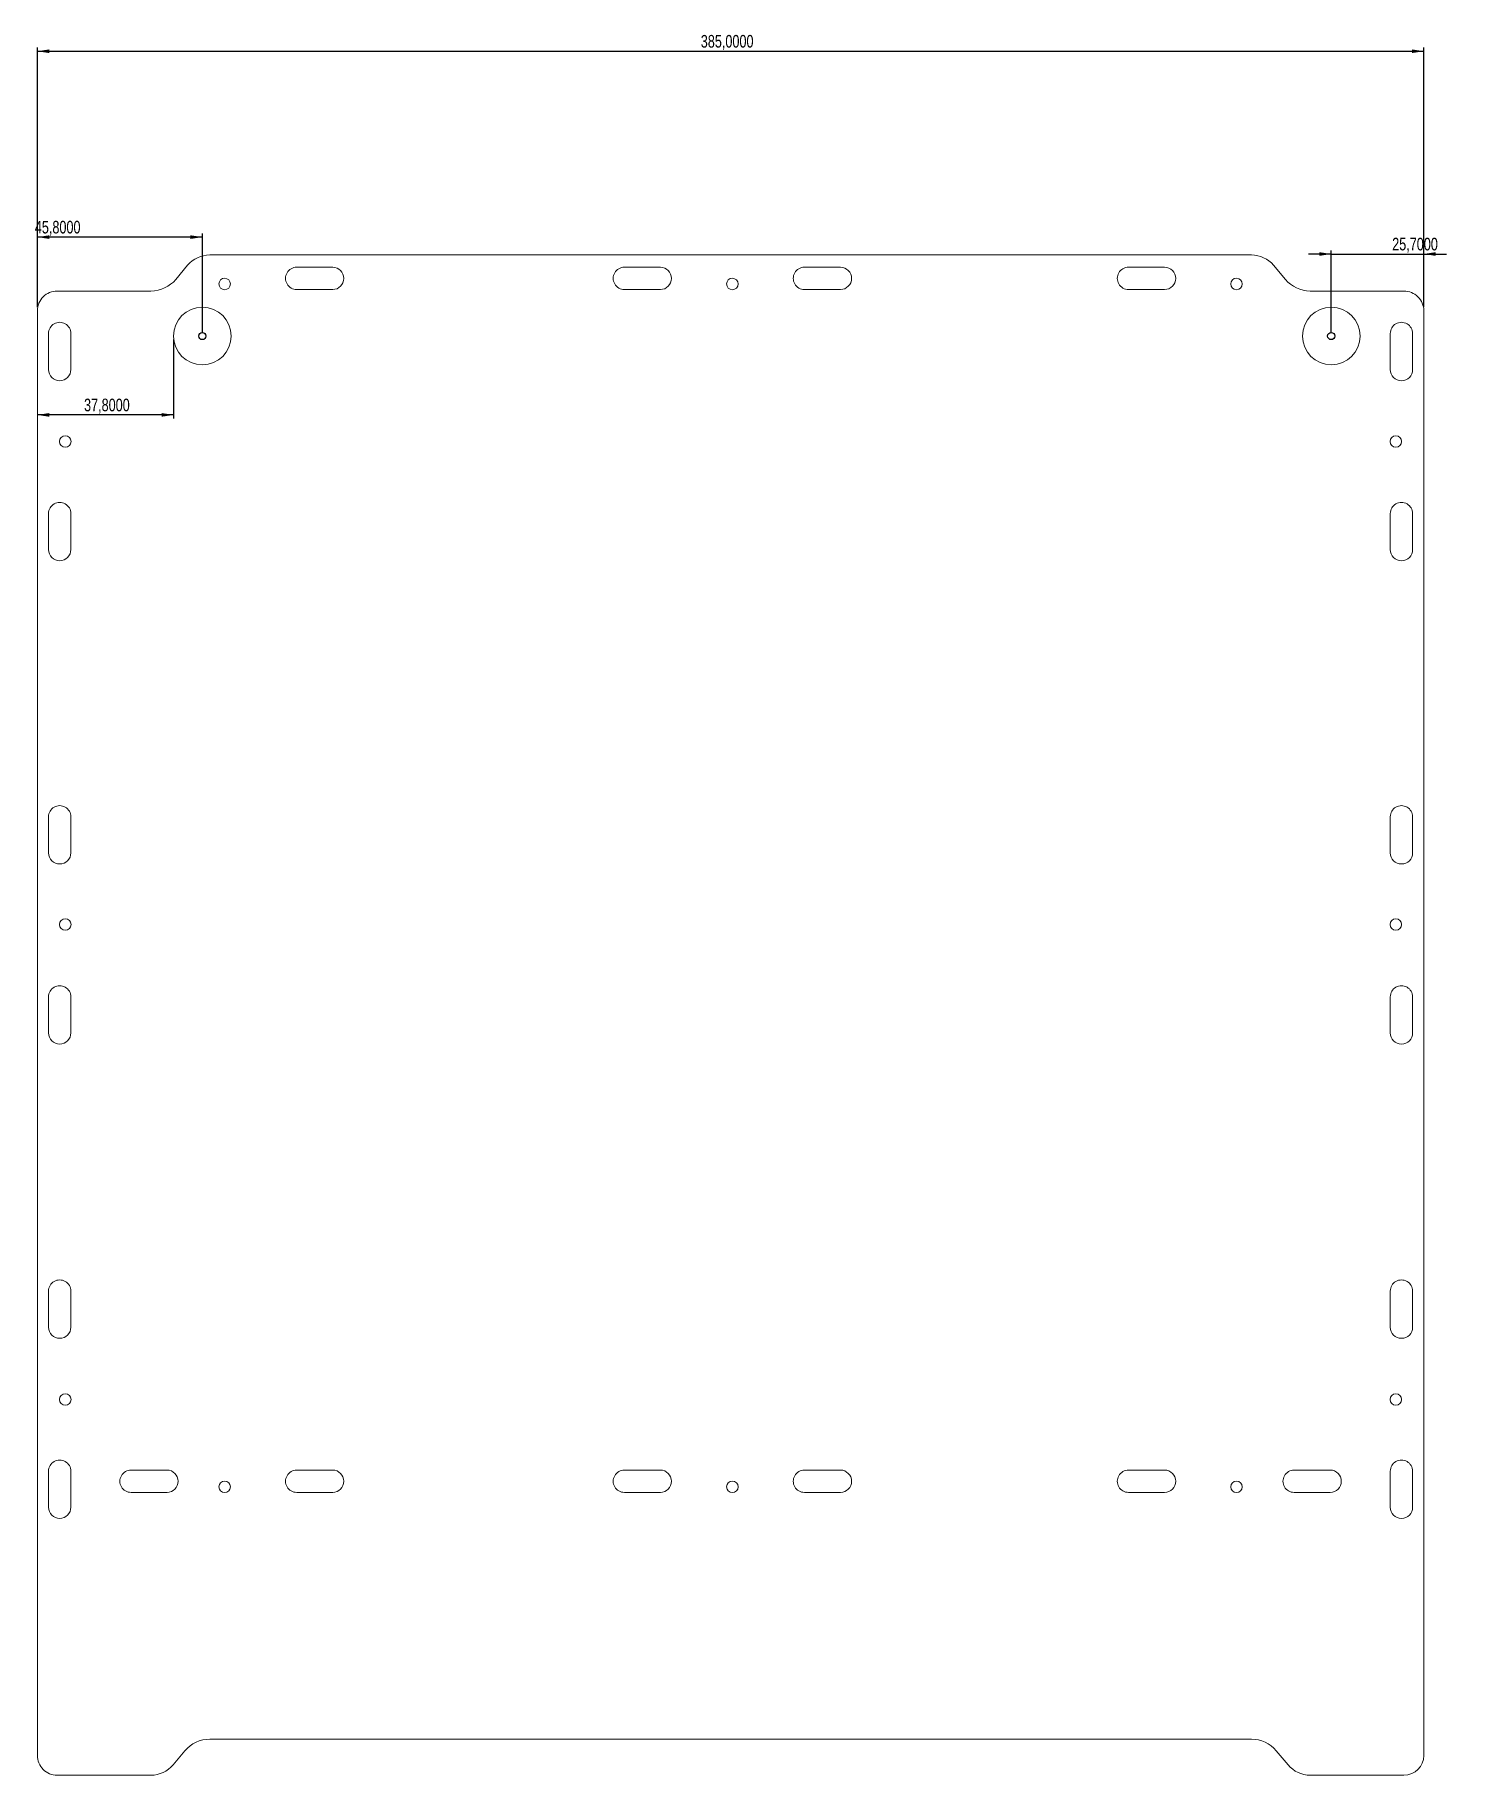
# Model space of a CAD drawing. Header units: millimetres. Extents: x -191 to 203, y -239 to 244.
import ezdxf

# ---------------------------------------------------------------- set-up
doc = ezdxf.new("R2010")
doc.units = ezdxf.units.MM
doc.layers.add('CAPA_1', color=179, linetype='Continuous')
doc.styles.add('SLDTEXTSTYLE0', font='TXT', dxfattribs={"width": 0.75})
doc.dimstyles.new('SLDDIMSTYLE0', dxfattribs={"dimtxt": 3.5, "dimasz": 3.302, "dimexe": 0, "dimexo": 0.0625, "dimgap": 0.875, "dimtad": 1, "dimdec": 4, "dimrnd": 1e-09, "dimzin": 12, "dimdsep": 46, "dimtxsty": 'SLDTEXTSTYLE0', "dimsah": 1, "dimcen": 0.09, "dimadec": 0, "dimazin": 3, "dimtfac": 1, "dimtdec": 4, "dimtofl": 0, "dimtmove": 0, "dimatfit": 3, "dimfxl": 0, "dimfrac": 2, "dimtolj": 1, "dimtzin": 12, "dimarcsym": 0})
doc.dimstyles.new('SLDDIMSTYLE1', dxfattribs={"dimtxt": 3.5, "dimasz": 3.302, "dimexe": 0, "dimexo": 0.0625, "dimgap": 0.875, "dimtad": 1, "dimdec": 4, "dimrnd": 1e-09, "dimzin": 12, "dimdsep": 46, "dimtxsty": 'SLDTEXTSTYLE0', "dimsah": 1, "dimcen": 0.09, "dimadec": 0, "dimazin": 3, "dimtfac": 1, "dimtdec": 4, "dimtmove": 0, "dimatfit": 0, "dimfxl": 0, "dimfrac": 2, "dimtolj": 1, "dimtzin": 12, "dimarcsym": 0})

# ---------------------------------------------------------------- blocks, each defined once
blk = doc.blocks.new('_D')
at = {"layer": 'CAPA_1'}
for p, q in [((-190.65, 168.16), (-190.65, 240.23)), ((-190.65, 239.23), (194.35, 239.23)), ((194.35, 168.16), (194.35, 240.23))]:
    blk.add_line(p, q, dxfattribs=at)
for points in [[(-190.65, 239.23), (-187.35, 238.73), (-187.35, 239.74)], [(194.35, 239.23), (191.04, 239.74), (191.04, 238.73)]]:
    blk.add_solid(points, dxfattribs=at)
at = {"layer": 'CAPA_1', "insert": (-6.43, 243.75), "char_height": 3.5, "attachment_point": 1, "style": 'SLDTEXTSTYLE0'}
blk.add_mtext('385,0000', dxfattribs=at)
blk = doc.blocks.new('_D_1')
at = {"layer": 'CAPA_1'}
for p, q in [((168.65, 161.16), (168.65, 183.93)), ((194.35, 168.16), (194.35, 183.93)), ((168.65, 182.93), (162.3, 182.93)), ((168.65, 182.93), (194.35, 182.93)), ((194.35, 182.93), (200.7, 182.93))]:
    blk.add_line(p, q, dxfattribs=at)
for points in [[(168.65, 182.93), (165.34, 183.44), (165.34, 182.42)], [(194.35, 182.93), (197.65, 182.42), (197.65, 183.44)]]:
    blk.add_solid(points, dxfattribs=at)
at = {"layer": 'CAPA_1', "insert": (185.57, 187.44), "char_height": 3.5, "attachment_point": 1, "style": 'SLDTEXTSTYLE0'}
blk.add_mtext('25,7000', dxfattribs=at)
blk = doc.blocks.new('_D_2')
at = {"layer": 'CAPA_1'}
for p, q in [((-190.65, 168.16), (-190.65, 188.63)), ((-144.85, 161.16), (-144.85, 188.63)), ((-144.85, 187.63), (-190.65, 187.63))]:
    blk.add_line(p, q, dxfattribs=at)
for points in [[(-190.65, 187.63), (-187.35, 187.12), (-187.35, 188.13)], [(-144.85, 187.63), (-148.16, 188.13), (-148.16, 187.12)]]:
    blk.add_solid(points, dxfattribs=at)
at = {"layer": 'CAPA_1', "insert": (-191.37, 192.14), "char_height": 3.5, "attachment_point": 1, "style": 'SLDTEXTSTYLE0'}
blk.add_mtext('45,8000', dxfattribs=at)
blk = doc.blocks.new('_D_3')
at = {"layer": 'CAPA_1'}
for p, q in [((-152.85, 159.16), (-152.85, 137.26)), ((-152.85, 138.26), (-190.65, 138.26))]:
    blk.add_line(p, q, dxfattribs=at)
for points in [[(-190.65, 138.26), (-187.35, 137.75), (-187.35, 138.77)], [(-152.85, 138.26), (-156.16, 138.77), (-156.16, 137.75)]]:
    blk.add_solid(points, dxfattribs=at)
at = {"layer": 'CAPA_1', "insert": (-177.7, 142.77), "char_height": 3.5, "attachment_point": 1, "style": 'SLDTEXTSTYLE0'}
blk.add_mtext('37,8000', dxfattribs=at)

msp = doc.modelspace()

# ---------------------------------------------------------------- linework, layer by layer
at = {"layer": 'CAPA_1', "lineweight": 15}
for p, q in [((-152.2233, 175.8768), (-148.9274, 179.8047)), ((-108.6542, 179.2624), (-118.6542, 179.2624)), ((-17.6539, 179.2624), (-27.6539, 179.2624)), ((32.346, 179.2624), (22.346, 179.2624)), ((122.3456, 179.2624), (112.3456, 179.2624)), ((152.6191, 179.8047), (155.915, 175.8768)), ((-185.154, 172.6619), (-159.1177, 172.6619)), ((-118.6542, 173.0624), (-108.6542, 173.0624)), ((112.3456, 173.0624), (122.3456, 173.0624)), ((162.8094, 172.6619), (188.8458, 172.6619)), ((-190.6542, -233.9512), (-190.6542, 167.1619)), ((194.3458, 167.1619), (194.3458, -233.9513)), ((-187.5542, 160.8624), (-187.5542, 150.8624)), ((191.2456, 150.8624), (191.2456, 160.8624)), ((-187.5542, 110.8624), (-187.5542, 100.8624)), ((-181.3542, 100.8624), (-181.3542, 110.8624)), ((185.0456, 110.8624), (185.0456, 100.8624)), ((191.2456, 100.8624), (191.2456, 110.8624)), ((-187.5542, 26.6624), (-187.5542, 16.6624)), ((-181.3542, 16.6624), (-181.3542, 26.6624)), ((185.0456, 26.6624), (185.0456, 16.6624)), ((191.2456, 16.6624), (191.2456, 26.6624)), ((-187.5542, -23.3375), (-187.5542, -33.3375)), ((-181.3542, -33.3375), (-181.3542, -23.3375)), ((185.0456, -23.3375), (185.0456, -33.3375)), ((191.2456, -33.3375), (191.2456, -23.3375)), ((-187.5542, -105.0375), (-187.5542, -115.0375)), ((-181.3542, -115.0375), (-181.3542, -105.0375)), ((185.0456, -105.0375), (185.0456, -115.0375)), ((191.2456, -115.0375), (191.2456, -105.0375)), ((-187.5542, -155.0375), (-187.5542, -165.0375)), ((-154.6542, -154.7375), (-164.6542, -154.7375)), ((-108.6542, -154.7375), (-118.6542, -154.7375)), ((-17.6539, -154.7375), (-27.6539, -154.7375)), ((32.346, -154.7375), (22.346, -154.7375)), ((122.3456, -154.7375), (112.3456, -154.7375)), ((168.3456, -154.7375), (158.3456, -154.7375)), ((191.2456, -165.0375), (191.2456, -155.0375)), ((-164.6542, -160.9375), (-154.6542, -160.9375)), ((-118.6542, -160.9375), (-108.6542, -160.9375)), ((112.3456, -160.9375), (122.3456, -160.9375)), ((158.3456, -160.9375), (168.3456, -160.9375)), ((-149.6937, -232.6657), (-152.9895, -236.5936)), ((156.6808, -236.5936), (153.385, -232.6657)), ((-159.1179, -239.4512), (-185.1542, -239.4512)), ((188.8456, -239.4512), (162.8092, -239.4512))]:
    msp.add_line(p, q, dxfattribs=at)
at = {"layer": 'CAPA_1', "color": 250, "lineweight": 15}
for p, q in [((-142.7991, 182.6624), (146.4908, 182.6624)), ((-27.6539, 173.0624), (-17.6539, 173.0624)), ((22.346, 173.0624), (32.346, 173.0624)), ((-181.3543, 150.8623), (-181.3542, 160.8624)), ((185.0456, 160.8624), (185.0456, 150.8624)), ((-181.3543, -165.0376), (-181.3542, -155.0375)), ((185.0456, -165.0375), (185.0456, -155.0375)), ((-27.6539, -160.9375), (-17.6539, -160.9375)), ((22.346, -160.9375), (32.346, -160.9375)), ((-142.7993, -229.4508), (146.4906, -229.4508))]:
    msp.add_line(p, q, dxfattribs=at)
at = {"layer": 'CAPA_1'}
for centre in [(-144.8542, 160.1623), (168.6458, 160.1623)]:
    msp.add_circle(centre, 1, dxfattribs=at)
at = {"layer": 'CAPA_1', "lineweight": 15}
for points in [[(-142.7991, 182.6624), (-145.1638, 182.6624), (-147.4074, 181.6161), (-148.9274, 179.8047)], [(152.6191, 179.8047), (151.0991, 181.6161), (148.8555, 182.6624), (146.4908, 182.6624)], [(-159.1177, 172.6619), (-156.4573, 172.6619), (-153.9333, 173.8389), (-152.2233, 175.8768)], [(155.915, 175.8768), (157.625, 173.8389), (160.149, 172.6619), (162.8094, 172.6619)], [(-142.7993, -229.4508), (-145.4596, -229.4508), (-147.9837, -230.6278), (-149.6937, -232.6657)], [(153.385, -232.6657), (151.675, -230.6278), (149.1509, -229.4508), (146.4906, -229.4508)], [(-159.1179, -239.4512), (-156.7531, -239.4512), (-154.5095, -238.405), (-152.9895, -236.5936)], [(156.6808, -236.5936), (158.2008, -238.405), (160.4444, -239.4512), (162.8092, -239.4512)], [(188.8456, -239.4512), (191.8831, -239.4512), (194.3455, -236.9888), (194.3455, -233.9513)]]:
    msp.add_open_spline(points, degree=3, dxfattribs=at)
at = {"layer": 'CAPA_1', "color": 179, "lineweight": 15}
for points in [[(-118.6542, 179.2624), (-119.7618, 179.2624), (-120.7852, 178.6715), (-121.3389, 177.7124)], [(-105.5542, 176.1623), (-105.5542, 177.8744), (-106.9422, 179.2623), (-108.6542, 179.2623)], [(-27.6539, 179.2624), (-28.7615, 179.2624), (-29.7849, 178.6715), (-30.3386, 177.7124)], [(-14.5539, 176.1623), (-14.5539, 177.8744), (-15.9419, 179.2623), (-17.6539, 179.2623)], [(22.346, 179.2624), (21.2384, 179.2624), (20.215, 178.6715), (19.6613, 177.7124)], [(35.446, 176.1623), (35.446, 177.8744), (34.058, 179.2623), (32.346, 179.2623)], [(112.3456, 179.2624), (111.238, 179.2624), (110.2146, 178.6715), (109.6609, 177.7124)], [(125.4456, 176.1623), (125.4456, 177.8744), (124.0576, 179.2623), (122.3456, 179.2623)], [(-140.2542, 174.6124), (-140.2543, 173.7287), (-139.5379, 173.0124), (-138.6543, 173.0124)], [(-138.6542, 176.2124), (-139.5379, 176.2124), (-140.2542, 175.496), (-140.2542, 174.6124)], [(-138.6543, 173.0124), (-137.7706, 173.0123), (-137.0543, 173.7287), (-137.0543, 174.6123)], [(-137.0542, 174.6124), (-137.0542, 175.496), (-137.7706, 176.2123), (-138.6542, 176.2124)], [(-121.3389, 177.7124), (-121.8927, 176.7532), (-121.8927, 175.5715), (-121.3389, 174.6124)], [(-121.3389, 174.6124), (-120.7852, 173.6532), (-119.7618, 173.0624), (-118.6542, 173.0624)], [(-108.6542, 173.0624), (-106.9422, 173.0624), (-105.5543, 174.4503), (-105.5542, 176.1623)], [(-30.3386, 177.7124), (-30.8924, 176.7532), (-30.8924, 175.5715), (-30.3386, 174.6124)], [(-30.3386, 174.6124), (-29.7849, 173.6532), (-28.7615, 173.0624), (-27.6539, 173.0624)], [(-17.6539, 173.0624), (-15.9419, 173.0624), (-14.554, 174.4503), (-14.5539, 176.1623)], [(0.7461, 174.6124), (0.746, 173.7287), (1.4624, 173.0124), (2.346, 173.0124)], [(2.346, 176.2124), (1.4624, 176.2124), (0.7461, 175.496), (0.7461, 174.6124)], [(3.946, 174.6124), (3.946, 175.496), (3.2296, 176.2123), (2.346, 176.2124)], [(2.346, 173.0124), (3.2296, 173.0123), (3.9459, 173.7287), (3.9459, 174.6123)], [(19.6613, 177.7124), (19.1075, 176.7532), (19.1075, 175.5715), (19.6613, 174.6124)], [(19.6613, 174.6124), (20.215, 173.6532), (21.2384, 173.0624), (22.346, 173.0624)], [(32.346, 173.0624), (34.058, 173.0624), (35.4459, 174.4503), (35.446, 176.1623)], [(109.6609, 177.7124), (109.1071, 176.7532), (109.1071, 175.5715), (109.6609, 174.6124)], [(109.6609, 174.6124), (110.2146, 173.6532), (111.238, 173.0624), (112.3456, 173.0624)], [(122.3456, 173.0624), (124.0576, 173.0624), (125.4455, 174.4503), (125.4456, 176.1623)], [(140.7456, 174.6124), (140.7455, 173.7287), (141.4619, 173.0124), (142.3455, 173.0124)], [(142.3456, 176.2124), (141.4619, 176.2124), (140.7456, 175.496), (140.7456, 174.6124)], [(142.3455, 173.0124), (143.2292, 173.0123), (143.9455, 173.7287), (143.9455, 174.6123)], [(143.9456, 174.6124), (143.9456, 175.496), (143.2292, 176.2123), (142.3456, 176.2124)], [(-189.0431, 171.051), (-190.0746, 170.0196), (-190.6541, 168.6206), (-190.6541, 167.1619)], [(-185.154, 172.6619), (-186.6127, 172.6619), (-188.0117, 172.0825), (-189.0431, 171.051)], [(192.7348, 171.051), (191.7034, 172.0825), (190.3044, 172.6619), (188.8458, 172.6619)], [(194.3458, 167.1619), (194.3458, 168.6206), (193.7663, 170.0196), (192.7348, 171.051)], [(-144.8542, 168.1624), (-149.2725, 168.1624), (-152.8542, 164.5806), (-152.8542, 160.1624)], [(-136.8542, 160.1624), (-136.8542, 164.5806), (-140.436, 168.1623), (-144.8542, 168.1624)], [(168.6456, 168.1624), (164.2273, 168.1624), (160.6456, 164.5806), (160.6456, 160.1624)], [(176.6456, 160.1624), (176.6456, 164.5806), (173.0638, 168.1623), (168.6456, 168.1624)], [(-186.0042, 163.547), (-186.9634, 162.9933), (-187.5542, 161.9699), (-187.5542, 160.8624)], [(-182.9042, 163.547), (-183.8634, 164.1008), (-185.0451, 164.1008), (-186.0042, 163.547)], [(-181.3542, 160.8624), (-181.3542, 161.9699), (-181.9451, 162.9933), (-182.9042, 163.547)], [(-152.8542, 160.1624), (-152.8543, 155.7441), (-149.2726, 152.1624), (-144.8543, 152.1624)], [(-144.8543, 152.1624), (-140.436, 152.1623), (-136.8543, 155.744), (-136.8543, 160.1623)], [(160.6456, 160.1624), (160.6455, 155.7441), (164.2272, 152.1624), (168.6455, 152.1624)], [(168.6455, 152.1624), (173.0638, 152.1623), (176.6455, 155.744), (176.6455, 160.1623)], [(186.5956, 163.547), (185.6364, 162.9933), (185.0456, 161.9699), (185.0456, 160.8624)], [(189.6956, 163.547), (188.7364, 164.1008), (187.5547, 164.1008), (186.5956, 163.547)], [(191.2456, 160.8624), (191.2456, 161.9699), (190.6547, 162.9933), (189.6956, 163.547)], [(-187.5542, 150.8624), (-187.5542, 149.1503), (-186.1663, 147.7624), (-184.4543, 147.7624)], [(-184.4543, 147.7624), (-182.7422, 147.7623), (-181.3543, 149.1503), (-181.3543, 150.8623)], [(185.0456, 150.8624), (185.0456, 149.1503), (186.4335, 147.7624), (188.1455, 147.7624)], [(188.1455, 147.7624), (189.8576, 147.7623), (191.2455, 149.1503), (191.2455, 150.8623)], [(-184.5042, 130.8624), (-184.5043, 129.9787), (-183.7879, 129.2624), (-182.9043, 129.2624)], [(-182.9042, 132.4624), (-183.7879, 132.4624), (-184.5042, 131.746), (-184.5042, 130.8624)], [(-182.9043, 129.2624), (-182.0206, 129.2623), (-181.3043, 129.9787), (-181.3043, 130.8623)], [(-181.3042, 130.8624), (-181.3042, 131.746), (-182.0206, 132.4623), (-182.9042, 132.4624)], [(184.9956, 130.8624), (184.9955, 129.9787), (185.7119, 129.2624), (186.5955, 129.2624)], [(186.5956, 132.4624), (185.7119, 132.4624), (184.9956, 131.746), (184.9956, 130.8624)], [(186.5955, 129.2624), (187.4792, 129.2623), (188.1955, 129.9787), (188.1955, 130.8623)], [(188.1956, 130.8624), (188.1956, 131.746), (187.4792, 132.4623), (186.5956, 132.4624)], [(-186.0042, 113.547), (-186.9634, 112.9933), (-187.5542, 111.9699), (-187.5542, 110.8624)], [(-182.9042, 113.547), (-183.8634, 114.1008), (-185.0451, 114.1008), (-186.0042, 113.547)], [(-181.3542, 110.8624), (-181.3542, 111.9699), (-181.9451, 112.9933), (-182.9042, 113.547)], [(186.5956, 113.547), (185.6364, 112.9933), (185.0456, 111.9699), (185.0456, 110.8624)], [(189.6956, 113.547), (188.7364, 114.1008), (187.5547, 114.1008), (186.5956, 113.547)], [(191.2456, 110.8624), (191.2456, 111.9699), (190.6547, 112.9933), (189.6956, 113.547)], [(-187.5542, 100.8624), (-187.5542, 99.1503), (-186.1663, 97.7624), (-184.4543, 97.7624)], [(-184.4543, 97.7624), (-182.7422, 97.7623), (-181.3543, 99.1503), (-181.3543, 100.8623)], [(185.0456, 100.8624), (185.0456, 99.1503), (186.4335, 97.7624), (188.1455, 97.7624)], [(188.1455, 97.7624), (189.8576, 97.7623), (191.2455, 99.1503), (191.2455, 100.8623)], [(-186.0042, 29.347), (-186.9634, 28.7933), (-187.5542, 27.7699), (-187.5542, 26.6624)], [(-182.9042, 29.347), (-183.8634, 29.9008), (-185.0451, 29.9008), (-186.0042, 29.347)], [(-181.3542, 26.6624), (-181.3542, 27.7699), (-181.9451, 28.7933), (-182.9042, 29.347)], [(186.5956, 29.347), (185.6364, 28.7933), (185.0456, 27.7699), (185.0456, 26.6624)], [(189.6956, 29.347), (188.7364, 29.9008), (187.5547, 29.9008), (186.5956, 29.347)], [(191.2456, 26.6624), (191.2456, 27.7699), (190.6547, 28.7933), (189.6956, 29.347)], [(-187.5542, 16.6624), (-187.5542, 14.9503), (-186.1663, 13.5624), (-184.4543, 13.5624)], [(-184.4543, 13.5624), (-182.7422, 13.5623), (-181.3543, 14.9503), (-181.3543, 16.6623)], [(185.0456, 16.6624), (185.0456, 14.9503), (186.4335, 13.5624), (188.1455, 13.5624)], [(188.1455, 13.5624), (189.8576, 13.5623), (191.2455, 14.9503), (191.2455, 16.6623)], [(-184.5042, -3.2376), (-184.5043, -4.1213), (-183.7879, -4.8376), (-182.9043, -4.8376)], [(-182.9042, -1.6376), (-183.7879, -1.6376), (-184.5042, -2.354), (-184.5042, -3.2376)], [(-182.9043, -4.8376), (-182.0206, -4.8377), (-181.3043, -4.1213), (-181.3043, -3.2377)], [(-181.3042, -3.2376), (-181.3042, -2.354), (-182.0206, -1.6377), (-182.9042, -1.6376)], [(184.9956, -3.2376), (184.9955, -4.1213), (185.7119, -4.8376), (186.5955, -4.8376)], [(186.5956, -1.6376), (185.7119, -1.6376), (184.9956, -2.354), (184.9956, -3.2376)], [(186.5955, -4.8376), (187.4792, -4.8377), (188.1955, -4.1213), (188.1955, -3.2377)], [(188.1956, -3.2376), (188.1956, -2.354), (187.4792, -1.6377), (186.5956, -1.6376)], [(-186.0042, -20.6529), (-186.9634, -21.2066), (-187.5542, -22.23), (-187.5542, -23.3375)], [(-182.9042, -20.6529), (-183.8634, -20.0991), (-185.0451, -20.0991), (-186.0042, -20.6529)], [(-181.3542, -23.3375), (-181.3542, -22.23), (-181.9451, -21.2066), (-182.9042, -20.6529)], [(186.5956, -20.6529), (185.6364, -21.2066), (185.0456, -22.23), (185.0456, -23.3375)], [(189.6956, -20.6529), (188.7364, -20.0991), (187.5547, -20.0991), (186.5956, -20.6529)], [(191.2456, -23.3375), (191.2456, -22.23), (190.6547, -21.2066), (189.6956, -20.6529)], [(-187.5542, -33.3375), (-187.5542, -35.0496), (-186.1663, -36.4375), (-184.4543, -36.4375)], [(-184.4543, -36.4375), (-182.7422, -36.4376), (-181.3543, -35.0496), (-181.3543, -33.3376)], [(185.0456, -33.3375), (185.0456, -35.0496), (186.4335, -36.4375), (188.1455, -36.4375)], [(188.1455, -36.4375), (189.8576, -36.4376), (191.2455, -35.0496), (191.2455, -33.3376)], [(-186.0042, -102.3529), (-186.9634, -102.9066), (-187.5542, -103.93), (-187.5542, -105.0375)], [(-182.9042, -102.3529), (-183.8634, -101.7991), (-185.0451, -101.7991), (-186.0042, -102.3529)], [(-181.3542, -105.0375), (-181.3542, -103.93), (-181.9451, -102.9066), (-182.9042, -102.3529)], [(186.5956, -102.3529), (185.6364, -102.9066), (185.0456, -103.93), (185.0456, -105.0375)], [(189.6956, -102.3529), (188.7364, -101.7991), (187.5547, -101.7991), (186.5956, -102.3529)], [(191.2456, -105.0375), (191.2456, -103.93), (190.6547, -102.9066), (189.6956, -102.3529)], [(-187.5542, -115.0375), (-187.5542, -116.7496), (-186.1663, -118.1375), (-184.4543, -118.1375)], [(-184.4543, -118.1375), (-182.7422, -118.1376), (-181.3543, -116.7496), (-181.3543, -115.0376)], [(185.0456, -115.0375), (185.0456, -116.7496), (186.4335, -118.1375), (188.1455, -118.1375)], [(188.1455, -118.1375), (189.8576, -118.1376), (191.2455, -116.7496), (191.2455, -115.0376)], [(-184.5042, -135.1375), (-184.5043, -136.0212), (-183.7879, -136.7375), (-182.9043, -136.7375)], [(-182.9042, -133.5375), (-183.7879, -133.5375), (-184.5042, -134.2539), (-184.5042, -135.1375)], [(-182.9043, -136.7375), (-182.0206, -136.7376), (-181.3043, -136.0212), (-181.3043, -135.1376)], [(-181.3042, -135.1375), (-181.3042, -134.2539), (-182.0206, -133.5376), (-182.9042, -133.5375)], [(184.9956, -135.1375), (184.9955, -136.0212), (185.7119, -136.7375), (186.5955, -136.7375)], [(186.5956, -133.5375), (185.7119, -133.5375), (184.9956, -134.2539), (184.9956, -135.1375)], [(186.5955, -136.7375), (187.4792, -136.7376), (188.1955, -136.0212), (188.1955, -135.1376)], [(188.1956, -135.1375), (188.1956, -134.2539), (187.4792, -133.5376), (186.5956, -133.5375)], [(-186.0042, -152.3529), (-186.9634, -152.9066), (-187.5542, -153.93), (-187.5542, -155.0375)], [(-182.9042, -152.3529), (-183.8634, -151.7991), (-185.0451, -151.7991), (-186.0042, -152.3529)], [(-181.3542, -155.0375), (-181.3542, -153.93), (-181.9451, -152.9066), (-182.9042, -152.3529)], [(186.5956, -152.3529), (185.6364, -152.9066), (185.0456, -153.93), (185.0456, -155.0375)], [(189.6956, -152.3529), (188.7364, -151.7991), (187.5547, -151.7991), (186.5956, -152.3529)], [(191.2456, -155.0375), (191.2456, -153.93), (190.6547, -152.9066), (189.6956, -152.3529)], [(-167.3389, -156.2875), (-167.8927, -157.2467), (-167.8927, -158.4284), (-167.3389, -159.3875)], [(-164.6542, -154.7375), (-165.7618, -154.7375), (-166.7852, -155.3284), (-167.3389, -156.2875)], [(-167.3389, -159.3875), (-166.7852, -160.3467), (-165.7618, -160.9375), (-164.6542, -160.9375)], [(-151.5542, -157.8376), (-151.5542, -156.1255), (-152.9422, -154.7376), (-154.6542, -154.7376)], [(-154.6542, -160.9375), (-152.9422, -160.9375), (-151.5543, -159.5496), (-151.5542, -157.8376)], [(-140.2542, -159.3875), (-140.2543, -160.2712), (-139.5379, -160.9875), (-138.6543, -160.9875)], [(-138.6542, -157.7875), (-139.5379, -157.7875), (-140.2542, -158.5039), (-140.2542, -159.3875)], [(-138.6543, -160.9875), (-137.7706, -160.9876), (-137.0543, -160.2712), (-137.0543, -159.3876)], [(-137.0542, -159.3875), (-137.0542, -158.5039), (-137.7706, -157.7876), (-138.6542, -157.7875)], [(-121.3389, -156.2875), (-121.8927, -157.2467), (-121.8927, -158.4284), (-121.3389, -159.3875)], [(-118.6542, -154.7375), (-119.7618, -154.7375), (-120.7852, -155.3284), (-121.3389, -156.2875)], [(-121.3389, -159.3875), (-120.7852, -160.3467), (-119.7618, -160.9375), (-118.6542, -160.9375)], [(-105.5542, -157.8376), (-105.5542, -156.1255), (-106.9422, -154.7376), (-108.6542, -154.7376)], [(-108.6542, -160.9375), (-106.9422, -160.9375), (-105.5543, -159.5496), (-105.5542, -157.8376)], [(-30.3386, -156.2875), (-30.8924, -157.2467), (-30.8924, -158.4284), (-30.3386, -159.3875)], [(-27.6539, -154.7375), (-28.7615, -154.7375), (-29.7849, -155.3284), (-30.3386, -156.2875)], [(-30.3386, -159.3875), (-29.7849, -160.3467), (-28.7615, -160.9375), (-27.6539, -160.9375)], [(-14.5539, -157.8376), (-14.5539, -156.1255), (-15.9419, -154.7376), (-17.6539, -154.7376)], [(-17.6539, -160.9375), (-15.9419, -160.9375), (-14.554, -159.5496), (-14.5539, -157.8376)], [(0.7461, -159.3875), (0.746, -160.2712), (1.4624, -160.9875), (2.346, -160.9875)], [(2.346, -157.7875), (1.4624, -157.7875), (0.7461, -158.5039), (0.7461, -159.3875)], [(3.946, -159.3875), (3.946, -158.5039), (3.2296, -157.7876), (2.346, -157.7875)], [(2.346, -160.9875), (3.2296, -160.9876), (3.9459, -160.2712), (3.9459, -159.3876)], [(19.6613, -156.2875), (19.1075, -157.2467), (19.1075, -158.4284), (19.6613, -159.3875)], [(22.346, -154.7375), (21.2384, -154.7375), (20.215, -155.3284), (19.6613, -156.2875)], [(19.6613, -159.3875), (20.215, -160.3467), (21.2384, -160.9375), (22.346, -160.9375)], [(35.446, -157.8376), (35.446, -156.1255), (34.058, -154.7376), (32.346, -154.7376)], [(32.346, -160.9375), (34.058, -160.9375), (35.4459, -159.5496), (35.446, -157.8376)], [(109.6609, -156.2875), (109.1071, -157.2467), (109.1071, -158.4284), (109.6609, -159.3875)], [(112.3456, -154.7375), (111.238, -154.7375), (110.2146, -155.3284), (109.6609, -156.2875)], [(109.6609, -159.3875), (110.2146, -160.3467), (111.238, -160.9375), (112.3456, -160.9375)], [(125.4456, -157.8376), (125.4456, -156.1255), (124.0576, -154.7376), (122.3456, -154.7376)], [(122.3456, -160.9375), (124.0576, -160.9375), (125.4455, -159.5496), (125.4456, -157.8376)], [(140.7456, -159.3875), (140.7455, -160.2712), (141.4619, -160.9875), (142.3455, -160.9875)], [(142.3456, -157.7875), (141.4619, -157.7875), (140.7456, -158.5039), (140.7456, -159.3875)], [(142.3455, -160.9875), (143.2292, -160.9876), (143.9455, -160.2712), (143.9455, -159.3876)], [(143.9456, -159.3875), (143.9456, -158.5039), (143.2292, -157.7876), (142.3456, -157.7875)], [(155.6609, -156.2875), (155.1071, -157.2467), (155.1071, -158.4284), (155.6609, -159.3875)], [(158.3456, -154.7375), (157.238, -154.7375), (156.2146, -155.3284), (155.6609, -156.2875)], [(155.6609, -159.3875), (156.2146, -160.3467), (157.238, -160.9375), (158.3456, -160.9375)], [(171.4456, -157.8376), (171.4456, -156.1255), (170.0576, -154.7376), (168.3456, -154.7376)], [(168.3456, -160.9375), (170.0576, -160.9375), (171.4455, -159.5496), (171.4456, -157.8376)], [(-187.5542, -165.0375), (-187.5542, -166.7496), (-186.1663, -168.1375), (-184.4543, -168.1375)], [(-184.4543, -168.1375), (-182.7422, -168.1376), (-181.3543, -166.7496), (-181.3543, -165.0376)], [(185.0456, -165.0375), (185.0456, -166.7496), (186.4335, -168.1375), (188.1455, -168.1375)], [(188.1455, -168.1375), (189.8576, -168.1376), (191.2455, -166.7496), (191.2455, -165.0376)], [(-190.6543, -233.9512), (-190.6543, -235.4099), (-190.0748, -236.8089), (-189.0433, -237.8403)], [(-189.0433, -237.8403), (-188.0119, -238.8718), (-186.6129, -239.4513), (-185.1542, -239.4513)]]:
    msp.add_open_spline(points, degree=3, dxfattribs=at)

# ---------------------------------------------------------------- dimensions: what is measured, and where the dimension line sits
at = {"layer": 'CAPA_1'}
for base, p1, p2, dimstyle, picture, middle in [((194.3458, 239.23469), (-190.6542, 167.1619), (194.3458, 167.1619), 'SLDDIMSTYLE0', '_D', (3.26488, 239.23469)), ((-190.6542, 187.62685), (-144.8542, 160.1623), (-190.6542, 167.1619), 'SLDDIMSTYLE0', '_D_2', (-182.96989, 187.62685)), ((194.3458, 182.92843), (168.6458, 160.1623), (194.3458, 167.1619), 'SLDDIMSTYLE1', '_D_1', (193.97083, 182.92843)), ((-190.6542, 138.26157), (-152.8542, 160.1624), (-190.6542, 167.1619), 'SLDDIMSTYLE0', '_D_3', (-169.29725, 138.26157))]:
    dim = msp.add_linear_dim(base=base, p1=p1, p2=p2, dimstyle=dimstyle, dxfattribs=at)
    dim.commit()
    dim.dimension.update_dxf_attribs({"geometry": picture, "text_midpoint": middle, "dimtype": 160})

doc.saveas('drawing.dxf')
